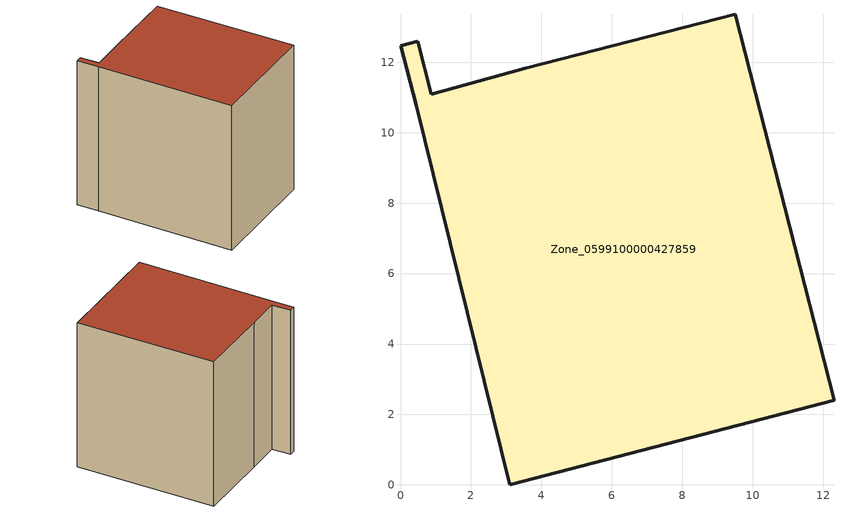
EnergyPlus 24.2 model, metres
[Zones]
Zone_0599100000427859
 floor ground (C_G): 3.1,0 0.45,10.78 0,12.46 0.48,12.6 0.88,11.1 3.54,11.83 9.5,13.37 12.31,2.4 z0
 wall outside (C_F): 0.45,10.78 3.1,0 12.31,2.4 9.5,13.37 3.54,11.83 0.88,11.1 0.48,12.6 0,12.46 0.45,10.78 z0:12.3
 roof outside (C_R): 12.31,2.4 9.5,13.37 3.54,11.83 0.88,11.1 0.48,12.6 0,12.46 0.45,10.78 3.1,0 z12.3
[BUILDING]
Pand.0599100000427859: North Axis=0; Terrain=City; Loads Convergence Tolerance Value=0.04; Temperature Convergence Tolerance Value=0.4; Solar Distribution=FullExterior; Maximum Number of Warmup Days=25; Minimum Number of Warmup Days=1
[Site:Location]
Rotterdam.The.Hague.AP_ZH_NLD Design_Conditions: Latitude=51.96; Longitude=4.45; Time Zone=1; Elevation=-4.5
[SITE:GROUNDTEMPERATURE:BUILDINGSURFACE]
18, 18, 18, 18, 18, 18, 18, 18, 18, 18, 18, 18
[MATERIAL] Thermal Absorptance=0.9; Solar Absorptance=0.7; Visible Absorptance=0.7
Name | Roughness | Thickness | Conductivity | Density | Specific Heat
G.TI.2006-2014 | MediumSmooth | 0.15 | 0.06 | 540 | 1210
F.TI.2006-2014 | Rough | 0.3 | 0.12 | 1920 | 840
R.TI.2006-2014 | MediumRough | 0.2 | 0.08 | 1500 | 1000
[CONSTRUCTION]
C_G: G.TI.2006-2014
C_F: F.TI.2006-2014
C_R: R.TI.2006-2014
[ZONE]
Zone_0599100000427859: Type=1; Multiplier=1; Ceiling Height=Autocalculate; Volume=Autocalculate; Floor Area=autocalculate; Part of Total Floor Area=Yes
[ZONEINFILTRATION:DESIGNFLOWRATE]
Infil_Zone_0599100000427859: Zone or ZoneList or Space or SpaceList=Zone_0599100000427859; Schedule=AlwaysOn; Design Flow Rate Calculation Method=Flow/Area; Flow Rate per Floor Area=0.0015; Constant Term Coefficient=1; Temperature Term Coefficient=0; Velocity Term Coefficient=0; Velocity Squared Term Coefficient=0
[HVACTEMPLATE:ZONE:IDEALLOADSAIRSYSTEM]
Zone_0599100000427859: Maximum Heating Supply Air Temperature=50; Minimum Cooling Supply Air Temperature=13; Maximum Heating Supply Air Humidity Ratio=0.0156; Minimum Cooling Supply Air Humidity Ratio=0.0077; Heating Limit=NoLimit; Cooling Limit=NoLimit; Dehumidification Control Type=ConstantSensibleHeatRatio; Cooling Sensible Heat Ratio=0.7; Dehumidification Setpoint=60; Humidification Control Type=None; Humidification Setpoint=30; Outdoor Air Method=None; Outdoor Air Flow Rate per Person=0.00944; Outdoor Air Flow Rate per Zone Floor Area=0; Outdoor Air Flow Rate per Zone=0; Demand Controlled Ventilation Type=None; Outdoor Air Economizer Type=NoEconomizer; Heat Recovery Type=None; Sensible Heat Recovery Effectiveness=0.7; Latent Heat Recovery Effectiveness=0.65
[ZONECONTROL:THERMOSTAT]
ThermostatControl_Zone_0599100000427859: Zone or ZoneList=Zone_0599100000427859; Control Type Schedule=DualSetpointControlType; Control 1=Thermostat_Zone_0599100000427859; Temperature Difference Between Cutout And Setpoint=0
[THERMOSTATSETPOINT:DUALSETPOINT]
Thermostat_Zone_0599100000427859: Heating Setpoint Temperature Schedule=HeatingSetpoint_Zone_0599100000427859; Cooling Setpoint Temperature Schedule=CoolingSetpoint_Zone_0599100000427859
[SCHEDULE:COMPACT]
HeatingSetpoint_Zone_0599100000427859: Through: 12/31, For: AllDays, Until: 24:00, 21
CoolingSetpoint_Zone_0599100000427859: Through: 12/31, For: AllDays, Until: 24:00, 24
DualSetpointControlType: Through: 12/31, For: AllDays, Until: 24:00, 4
AlwaysOn: Through: 12/31, For: AllDays, Until: 24:00, 1
